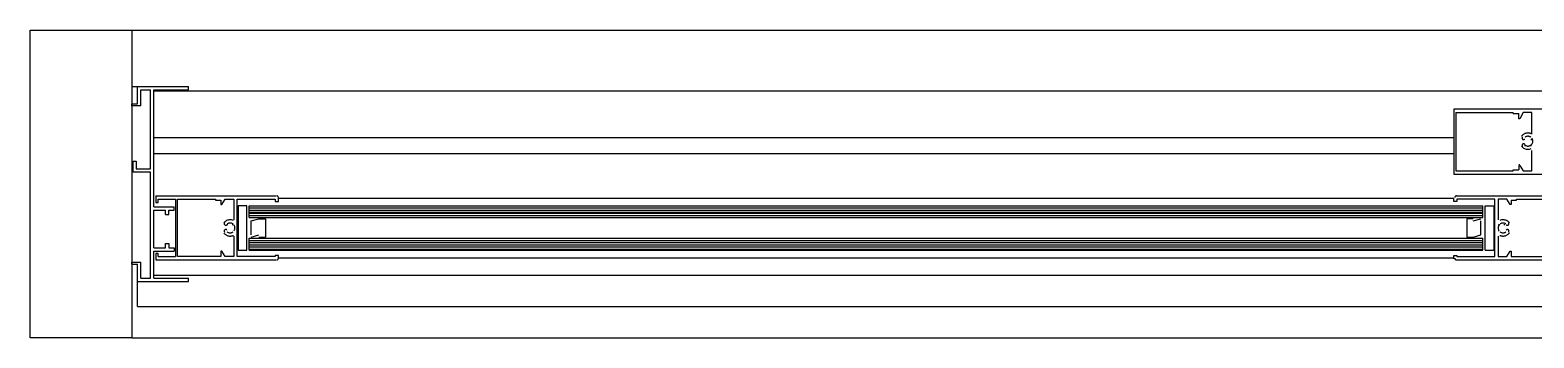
# Model space of a CAD drawing. Header units: millimetres. Extents: x 7649 to 34105, y 3983 to 25377.
# Drawn here: x 16470 to 17204, y 20637 to 20787 of the extents above; entities that cross this region are included whole.
import ezdxf

# ---------------------------------------------------------------- set-up
doc = ezdxf.new("R2010")
doc.units = ezdxf.units.MM

msp = doc.modelspace()

# ---------------------------------------------------------------- linework, layer by layer
at = {"layer": 'GEOMETRY', "color": 7}
for p, q in [((16519.87778, 20786.90139), (17870.84028, 20786.90139)), ((16519.87778, 20759.38472), (16522.52361, 20759.38472)), ((16522.52361, 20750.91806), (16522.52361, 20759.38472)), ((16522.52361, 20759.38472), (16547.39444, 20759.38472)), ((16524.11111, 20749.85972), (16524.11111, 20757.79722)), ((16524.11111, 20757.79722), (16528.87361, 20757.79722)), ((16528.87361, 20719.16806), (16528.87361, 20757.79722)), ((16530.46111, 20757.79722), (16547.39444, 20757.79722)), ((16530.46111, 20700.64722), (16530.46111, 20757.79722)), ((16530.46111, 20757.26806), (17860.25694, 20757.26806)), ((16547.39444, 20757.79722), (16547.39444, 20759.38472)), ((16519.87778, 20749.85972), (16519.87778, 20750.91806)), ((16519.87778, 20750.91806), (16522.52361, 20750.91806)), ((16524.11111, 20749.85972), (16519.87778, 20749.85972)), ((17223.66944, 20748.27222), (17164.93194, 20748.27222)), ((17164.93194, 20748.27222), (17164.93194, 20716.52222)), ((17165.99028, 20746.68472), (17165.99028, 20718.10972)), ((17165.99028, 20746.68472), (17194.03611, 20746.68472)), ((17194.03611, 20746.15556), (17194.03611, 20746.68472)), ((17194.03611, 20746.15556), (17196.68194, 20746.15556)), ((17196.68194, 20743.50972), (17196.68194, 20746.15556)), ((17197.21111, 20743.50972), (17196.68194, 20743.50972)), ((17198.79861, 20746.68472), (17197.21111, 20743.50972)), ((17203.03194, 20746.68472), (17198.79861, 20746.68472)), ((17203.03194, 20736.10139), (17203.03194, 20746.68472)), ((16530.46111, 20734.51389), (17164.93194, 20734.51389)), ((17198.27156, 20735.36234), (17198.07538, 20735.13428)), ((17198.27959, 20734.3765), (17198.26994, 20734.27827)), ((17198.26994, 20734.27827), (17198.27248, 20734.1799)), ((17198.48286, 20735.57341), (17198.27156, 20735.36234)), ((17198.30155, 20734.47337), (17198.27959, 20734.3765)), ((17198.33592, 20734.56769), (17198.30155, 20734.47337)), ((17198.3828, 20734.65823), (17198.33592, 20734.56769)), ((17198.4423, 20734.7438), (17198.3828, 20734.65823)), ((17198.70815, 20735.76695), (17198.48286, 20735.57341)), ((17198.94631, 20735.94242), (17198.70815, 20735.76695)), ((17199.19621, 20736.09927), (17198.94631, 20735.94242)), ((17199.45674, 20736.23697), (17199.19621, 20736.09927)), ((17199.72675, 20736.35497), (17199.45674, 20736.23697)), ((17200.00513, 20736.45274), (17199.72675, 20736.35497)), ((17199.97742, 20734.71725), (17199.76062, 20734.5739)), ((17200.20498, 20734.83454), (17199.97742, 20734.71725)), ((17200.29076, 20736.52972), (17200.00513, 20736.45274)), ((17200.44116, 20734.92577), (17200.20498, 20734.83454)), ((17200.58251, 20736.58538), (17200.29076, 20736.52972)), ((17200.6838, 20734.99093), (17200.44116, 20734.92577)), ((17200.87925, 20736.61917), (17200.58251, 20736.58538)), ((17200.93076, 20735.03002), (17200.6838, 20734.99093)), ((17201.17986, 20736.63056), (17200.87925, 20736.61917)), ((17201.17986, 20735.04306), (17200.93076, 20735.03002)), ((17201.31712, 20736.62818), (17201.17986, 20736.63056)), ((17201.42897, 20735.03002), (17201.17986, 20735.04306)), ((17201.45402, 20736.62108), (17201.31712, 20736.62818)), ((17201.67592, 20734.99093), (17201.42897, 20735.03002)), ((17201.59042, 20736.60926), (17201.45402, 20736.62108)), ((17201.72622, 20736.59277), (17201.59042, 20736.60926)), ((17201.91856, 20734.92577), (17201.67592, 20734.99093)), ((17201.86129, 20736.57162), (17201.72622, 20736.59277)), ((17201.99551, 20736.54584), (17201.86129, 20736.57162)), ((17202.15474, 20734.83454), (17201.91856, 20734.92577)), ((17202.12876, 20736.51545), (17201.99551, 20736.54584)), ((17202.26092, 20736.48048), (17202.12876, 20736.51545)), ((17202.38231, 20734.71725), (17202.15474, 20734.83454)), ((17202.39188, 20736.44096), (17202.26092, 20736.48048)), ((17202.5991, 20734.5739), (17202.38231, 20734.71725)), ((17202.52152, 20736.3969), (17202.39188, 20736.44096)), ((17202.6497, 20736.34834), (17202.52152, 20736.3969)), ((17202.77633, 20736.2953), (17202.6497, 20736.34834)), ((17198.07538, 20730.18933), (17198.37209, 20729.85669)), ((17198.27155, 20730.60316), (17198.26959, 20730.52977)), ((17198.26959, 20730.52977), (17198.27439, 20730.45665)), ((17198.28034, 20730.67634), (17198.27155, 20730.60316)), ((17198.27248, 20734.1799), (17198.28712, 20734.08258)), ((17198.27439, 20730.45665), (17198.28591, 20730.38428)), ((17198.296, 20730.74882), (17198.28034, 20730.67634)), ((17198.28591, 20730.38428), (17198.30409, 20730.31315)), ((17198.28712, 20734.08258), (17198.31374, 20733.98754)), ((17198.31859, 20730.82013), (17198.296, 20730.74882)), ((17198.30409, 20730.31315), (17198.32887, 20730.24373)), ((17198.31374, 20733.98754), (17198.35224, 20733.89597)), ((17198.34816, 20730.88976), (17198.31859, 20730.82013)), ((17198.32887, 20730.24373), (17198.3602, 20730.17652)), ((17198.38421, 20730.95628), (17198.34816, 20730.88976)), ((17198.35224, 20733.89597), (17198.40251, 20733.80909)), ((17198.3602, 20730.17652), (17198.39803, 20730.112)), ((17198.37209, 20729.85669), (17198.69868, 20729.56384)), ((17198.42591, 20731.01837), (17198.38421, 20730.95628)), ((17198.39803, 20730.112), (17198.4423, 20730.05064)), ((17198.40251, 20733.80909), (17198.46444, 20733.72809)), ((17198.47285, 20731.07578), (17198.42591, 20731.01837)), ((17198.46444, 20733.72809), (17198.53794, 20733.6542)), ((17198.52462, 20731.12824), (17198.47285, 20731.07578)), ((17198.58081, 20731.1755), (17198.52462, 20731.12824)), ((17198.53794, 20733.6542), (17198.6204, 20733.59045)), ((17198.641, 20731.21729), (17198.58081, 20731.1755)), ((17198.6204, 20733.59045), (17198.70845, 20733.53905)), ((17198.70479, 20731.25337), (17198.641, 20731.21729)), ((17198.69868, 20729.56384), (17199.05138, 20729.31169)), ((17198.77175, 20731.28347), (17198.70479, 20731.25337)), ((17198.70845, 20733.53905), (17198.80091, 20733.49996)), ((17198.84149, 20731.30733), (17198.77175, 20731.28347)), ((17198.80091, 20733.49996), (17198.89655, 20733.47314)), ((17198.91358, 20731.32469), (17198.84149, 20731.30733)), ((17198.89655, 20733.47314), (17198.99417, 20733.45853)), ((17198.98762, 20731.3353), (17198.91358, 20731.32469)), ((17199.06319, 20731.33889), (17198.98762, 20731.3353)), ((17198.99417, 20733.45853), (17199.09254, 20733.4561)), ((17199.05138, 20729.31169), (17199.4264, 20729.10118)), ((17199.11641, 20731.3371), (17199.06319, 20731.33889)), ((17199.09254, 20733.4561), (17199.19047, 20733.46579)), ((17199.1691, 20731.3318), (17199.11641, 20731.3371)), ((17199.22108, 20731.32303), (17199.1691, 20731.3318)), ((17199.19047, 20733.46579), (17199.28674, 20733.48758)), ((17199.2722, 20731.31088), (17199.22108, 20731.32303)), ((17199.32231, 20731.29541), (17199.2722, 20731.31088)), ((17199.28674, 20733.48758), (17199.38014, 20733.52139)), ((17199.37123, 20731.27668), (17199.32231, 20731.29541)), ((17199.41882, 20731.25477), (17199.37123, 20731.27668)), ((17199.38014, 20733.52139), (17199.46945, 20733.56721)), ((17199.4649, 20731.22974), (17199.41882, 20731.25477)), ((17199.4264, 20729.10118), (17199.81996, 20728.93325)), ((17199.50932, 20731.20166), (17199.4649, 20731.22974)), ((17199.46945, 20733.56721), (17199.55347, 20733.62497)), ((17199.55191, 20731.1706), (17199.50932, 20731.20166)), ((17199.59252, 20731.13662), (17199.55191, 20731.1706)), ((17199.55347, 20733.62497), (17199.63098, 20733.69464)), ((17199.63098, 20731.0998), (17199.59252, 20731.13662)), ((17199.76062, 20730.74971), (17199.97742, 20730.60636)), ((17199.81996, 20728.93325), (17200.22827, 20728.80883)), ((17199.85694, 20730.28056), (17199.85694, 20730.80972)), ((17199.97742, 20730.60636), (17200.20498, 20730.48907)), ((17200.20498, 20730.48907), (17200.44116, 20730.39784)), ((17200.22827, 20728.80883), (17200.64757, 20728.72885)), ((17200.44116, 20730.39784), (17200.6838, 20730.33268)), ((17200.64757, 20728.72885), (17201.07406, 20728.69425)), ((17200.6838, 20730.33268), (17200.93076, 20730.29359)), ((17200.93076, 20730.29359), (17201.17986, 20730.28056)), ((17201.07406, 20728.69425), (17201.50396, 20728.70596)), ((17201.17986, 20730.28056), (17201.42897, 20730.29359)), ((17201.42897, 20730.29359), (17201.67592, 20730.33268)), ((17201.50396, 20728.70596), (17201.93349, 20728.76492)), ((17201.67592, 20730.33268), (17201.91856, 20730.39784)), ((17201.91856, 20730.39784), (17202.15474, 20730.48907)), ((17201.93349, 20728.76492), (17202.35887, 20728.87206)), ((17202.15474, 20730.48907), (17202.38231, 20730.60636)), ((17202.35887, 20728.87206), (17202.77633, 20729.02831)), ((17202.38231, 20730.60636), (17202.5991, 20730.74971)), ((17202.50278, 20733.45556), (17203.03194, 20733.45556)), ((17202.50278, 20730.28056), (17202.50278, 20730.80972)), ((17202.50278, 20730.80972), (17203.03194, 20730.80972)), ((17203.03194, 20718.10972), (17203.03194, 20728.16389)), ((17203.23531, 20733.86425), (17203.09196, 20734.08105)), ((17203.09196, 20731.24256), (17203.23531, 20731.45936)), ((17203.3526, 20733.63669), (17203.23531, 20733.86425)), ((17203.23531, 20731.45936), (17203.3526, 20731.68692)), ((17203.44382, 20733.40051), (17203.3526, 20733.63669)), ((17203.3526, 20731.68692), (17203.44382, 20731.92311)), ((17203.50898, 20733.15786), (17203.44382, 20733.40051)), ((17203.44382, 20731.92311), (17203.50898, 20732.16575)), ((17203.54808, 20732.91091), (17203.50898, 20733.15786)), ((17203.50898, 20732.16575), (17203.54808, 20732.4127)), ((17203.56111, 20732.66181), (17203.54808, 20732.91091)), ((17203.54808, 20732.4127), (17203.56111, 20732.66181)), ((16520.40694, 20717.58056), (16520.40694, 20722.87222)), ((16520.40694, 20722.87222), (16521.99444, 20722.87222)), ((16521.99444, 20722.87222), (16521.99444, 20719.16806)), ((16530.46111, 20726.57639), (17164.93194, 20726.57639)), ((17196.68194, 20721.28472), (17197.21111, 20721.28472)), ((17196.68194, 20720.75556), (17196.68194, 20718.63889)), ((17197.21111, 20720.75556), (17198.79861, 20718.10972)), ((16528.87361, 20717.58056), (16520.40694, 20717.58056)), ((16521.99444, 20719.16806), (16528.87361, 20719.16806)), ((16528.87361, 20665.72222), (16528.87361, 20717.58056)), ((17164.93194, 20716.52222), (17223.66944, 20716.52222)), ((17165.99028, 20718.10972), (17194.03611, 20718.10972)), ((17194.03611, 20718.10972), (17194.03611, 20718.63889)), ((17194.03611, 20718.63889), (17196.68194, 20718.63889)), ((17198.79861, 20718.10972), (17203.03194, 20718.10972)), ((16531.51944, 20705.93889), (16531.51944, 20702.76389)), ((16531.51944, 20705.93889), (16590.25694, 20705.93889)), ((16590.62924, 20705.93164), (16590.52153, 20705.93889)), ((16590.73254, 20705.91054), (16590.62924, 20705.93164)), ((16590.83049, 20705.87651), (16590.73254, 20705.91054)), ((16590.92215, 20705.83052), (16590.83049, 20705.87651)), ((16591.00657, 20705.7735), (16590.92215, 20705.83052)), ((16591.08279, 20705.70641), (16591.00657, 20705.7735)), ((16591.14989, 20705.63018), (16591.08279, 20705.70641)), ((16591.20691, 20705.54576), (16591.14989, 20705.63018)), ((16591.2529, 20705.4541), (16591.20691, 20705.54576)), ((16591.28692, 20705.35615), (16591.2529, 20705.4541)), ((16591.30803, 20705.25285), (16591.28692, 20705.35615)), ((16591.31528, 20705.14514), (16591.30803, 20705.25285)), ((16591.31528, 20703.29306), (16591.31528, 20704.88056)), ((16591.31528, 20704.88056), (17164.93194, 20704.88056)), ((17164.93194, 20703.29306), (17164.93194, 20704.88056)), ((17165.46836, 20705.25285), (17165.46111, 20705.14514)), ((17165.48946, 20705.35615), (17165.46836, 20705.25285)), ((17165.52349, 20705.4541), (17165.48946, 20705.35615)), ((17165.56948, 20705.54576), (17165.52349, 20705.4541)), ((17165.6265, 20705.63018), (17165.56948, 20705.54576)), ((17165.69359, 20705.70641), (17165.6265, 20705.63018)), ((17165.76982, 20705.7735), (17165.69359, 20705.70641)), ((17165.85424, 20705.83052), (17165.76982, 20705.7735)), ((17165.9459, 20705.87651), (17165.85424, 20705.83052)), ((17166.04385, 20705.91054), (17165.9459, 20705.87651)), ((17165.99028, 20705.93889), (17224.72778, 20705.93889)), ((17166.14715, 20705.93164), (17166.04385, 20705.91054)), ((17166.25486, 20705.93889), (17166.14715, 20705.93164)), ((16530.46111, 20700.64722), (16540.51528, 20700.64722)), ((16530.46111, 20680.53889), (16530.46111, 20699.05972)), ((16530.46111, 20699.05972), (16536.28194, 20699.05972)), ((16531.51944, 20702.76389), (16532.57778, 20702.76389)), ((16532.57778, 20702.76389), (16532.57778, 20704.35139)), ((16532.57778, 20704.35139), (16541.04444, 20704.35139)), ((16536.28194, 20696.94306), (16536.28194, 20699.05972)), ((16537.86944, 20696.94306), (16537.86944, 20699.05972)), ((16537.86944, 20699.05972), (16540.51528, 20699.05972)), ((16540.51528, 20699.05972), (16540.51528, 20700.64722)), ((16541.04444, 20704.35139), (16541.04444, 20676.30556)), ((16542.10278, 20704.35139), (16560.62361, 20704.35139)), ((16542.10278, 20676.30556), (16542.10278, 20704.35139)), ((16560.62361, 20704.35139), (16560.62361, 20703.82222)), ((16560.62361, 20703.82222), (16563.26944, 20703.82222)), ((16563.26944, 20703.82222), (16563.26944, 20701.70556)), ((16563.26944, 20701.70556), (16563.79861, 20701.70556)), ((16563.79861, 20701.70556), (16565.38611, 20704.35139)), ((16565.38611, 20704.35139), (16569.61944, 20704.35139)), ((16569.61944, 20704.35139), (16569.61944, 20694.29722)), ((16571.20694, 20676.30556), (16571.20694, 20704.35139)), ((16571.20694, 20704.35139), (16589.72778, 20704.35139)), ((16575.96944, 20701.17639), (16571.73611, 20701.17639)), ((16571.73611, 20701.17639), (16571.73611, 20679.48056)), ((16575.96944, 20679.48056), (16575.96944, 20701.17639)), ((16577.02778, 20695.35556), (16577.02778, 20701.17639)), ((16577.02778, 20701.17639), (17179.21944, 20701.17639)), ((16577.02778, 20700.11806), (17179.21944, 20700.11806)), ((16577.02778, 20699.05972), (17179.21944, 20699.05972)), ((16577.02778, 20698.00139), (17179.21944, 20698.00139)), ((16589.72778, 20704.35139), (16589.72778, 20703.29306)), ((16589.72778, 20703.29306), (16591.31528, 20703.29306)), ((17166.51944, 20703.29306), (17164.93194, 20703.29306)), ((17185.04028, 20704.35139), (17166.51944, 20704.35139)), ((17166.51944, 20704.35139), (17166.51944, 20703.29306)), ((17179.21944, 20695.35556), (17179.21944, 20701.17639)), ((17180.27778, 20679.48056), (17180.27778, 20701.17639)), ((17180.27778, 20701.17639), (17184.51111, 20701.17639)), ((17184.51111, 20701.17639), (17184.51111, 20679.48056)), ((17185.04028, 20676.30556), (17185.04028, 20704.35139)), ((17190.86111, 20704.35139), (17186.62778, 20704.35139)), ((17186.62778, 20704.35139), (17186.62778, 20694.29722)), ((17192.44861, 20701.70556), (17190.86111, 20704.35139)), ((17192.97778, 20701.70556), (17192.44861, 20701.70556)), ((17192.97778, 20703.82222), (17192.97778, 20701.70556)), ((17192.97778, 20703.82222), (17195.62361, 20703.82222)), ((17195.62361, 20704.35139), (17223.66944, 20704.35139)), ((17195.62361, 20703.82222), (17195.62361, 20704.35139)), ((16536.28194, 20696.94306), (16537.86944, 20696.94306)), ((16564.95959, 20693.13358), (16564.66288, 20692.80095)), ((16564.86189, 20692.53363), (16564.85709, 20692.46051)), ((16564.85709, 20692.46051), (16564.85905, 20692.38711)), ((16564.85905, 20692.38711), (16564.86784, 20692.31394)), ((16564.87341, 20692.606), (16564.86189, 20692.53363)), ((16564.86784, 20692.31394), (16564.8835, 20692.24145)), ((16564.89159, 20692.67713), (16564.87341, 20692.606)), ((16564.8835, 20692.24145), (16564.90609, 20692.17015)), ((16564.91637, 20692.74655), (16564.89159, 20692.67713)), ((16564.90609, 20692.17015), (16564.93566, 20692.10051)), ((16564.9477, 20692.81376), (16564.91637, 20692.74655)), ((16564.93566, 20692.10051), (16564.97171, 20692.034)), ((16564.98553, 20692.87828), (16564.9477, 20692.81376)), ((16565.28618, 20693.42644), (16564.95959, 20693.13358)), ((16564.97171, 20692.034), (16565.01341, 20691.97191)), ((16565.0298, 20692.93963), (16564.98553, 20692.87828)), ((16565.01341, 20691.97191), (16565.06035, 20691.9145)), ((16565.06035, 20691.9145), (16565.11212, 20691.86204)), ((16565.11212, 20691.86204), (16565.16831, 20691.81478)), ((16565.16831, 20691.81478), (16565.2285, 20691.77298)), ((16565.2285, 20691.77298), (16565.29229, 20691.73691)), ((16565.63888, 20693.67859), (16565.28618, 20693.42644)), ((16565.29229, 20691.73691), (16565.35925, 20691.70681)), ((16565.35925, 20691.70681), (16565.42899, 20691.68295)), ((16565.42899, 20691.68295), (16565.50108, 20691.66559)), ((16565.50108, 20691.66559), (16565.57512, 20691.65498)), ((16565.57512, 20691.65498), (16565.65069, 20691.65139)), ((16566.0139, 20693.8891), (16565.63888, 20693.67859)), ((16565.65069, 20691.65139), (16565.70391, 20691.65317)), ((16565.70391, 20691.65317), (16565.7566, 20691.65848)), ((16565.7566, 20691.65848), (16565.80858, 20691.66725)), ((16565.80858, 20691.66725), (16565.8597, 20691.6794)), ((16565.8597, 20691.6794), (16565.90981, 20691.69487)), ((16565.90981, 20691.69487), (16565.95873, 20691.7136)), ((16565.95873, 20691.7136), (16566.00632, 20691.73551)), ((16566.00632, 20691.73551), (16566.0524, 20691.76054)), ((16566.40746, 20694.05703), (16566.0139, 20693.8891)), ((16566.0524, 20691.76054), (16566.09682, 20691.78862)), ((16566.09682, 20691.78862), (16566.13941, 20691.81968)), ((16566.13941, 20691.81968), (16566.18002, 20691.85365)), ((16566.18002, 20691.85365), (16566.21848, 20691.89048)), ((16566.56492, 20692.38392), (16566.34812, 20692.24057)), ((16566.81577, 20694.18145), (16566.40746, 20694.05703)), ((16566.44444, 20691.65139), (16566.44444, 20692.18056)), ((16566.79248, 20692.50121), (16566.56492, 20692.38392)), ((16567.02866, 20692.59243), (16566.79248, 20692.50121)), ((16567.23507, 20694.26143), (16566.81577, 20694.18145)), ((16567.2713, 20692.65759), (16567.02866, 20692.59243)), ((16567.66156, 20694.29603), (16567.23507, 20694.26143)), ((16567.51826, 20692.69669), (16567.2713, 20692.65759)), ((16567.76736, 20692.70972), (16567.51826, 20692.69669)), ((16568.09146, 20694.28432), (16567.66156, 20694.29603)), ((16568.01647, 20692.69669), (16567.76736, 20692.70972)), ((16568.26342, 20692.65759), (16568.01647, 20692.69669)), ((16568.52099, 20694.22536), (16568.09146, 20694.28432)), ((16568.50606, 20692.59243), (16568.26342, 20692.65759)), ((16568.74224, 20692.50121), (16568.50606, 20692.59243)), ((16568.94637, 20694.11822), (16568.52099, 20694.22536)), ((16568.96981, 20692.38392), (16568.74224, 20692.50121)), ((16569.36383, 20693.96196), (16568.94637, 20694.11822)), ((16569.1866, 20692.24057), (16568.96981, 20692.38392)), ((16569.09028, 20691.65139), (16569.09028, 20692.18056)), ((16569.82281, 20691.53092), (16569.67946, 20691.74771)), ((16569.9401, 20691.30335), (16569.82281, 20691.53092)), ((16570.03132, 20691.06717), (16569.9401, 20691.30335)), ((16570.09648, 20690.82453), (16570.03132, 20691.06717)), ((16570.13558, 20690.57758), (16570.09648, 20690.82453)), ((16570.14861, 20690.32847), (16570.13558, 20690.57758)), ((16570.13558, 20690.07937), (16570.14861, 20690.32847)), ((16577.02778, 20697.47222), (17179.21944, 20697.47222)), ((16577.02778, 20696.41389), (17179.21944, 20696.41389)), ((16577.02778, 20695.35556), (17179.21944, 20695.35556)), ((16578.08611, 20693.76806), (16581.79028, 20694.82639)), ((16578.08611, 20686.88889), (16578.08611, 20693.76806)), ((16581.79028, 20694.82639), (16584.96528, 20694.82639)), ((16584.96528, 20694.82639), (16584.96528, 20685.83056)), ((17174.45694, 20694.82639), (17171.28194, 20694.82639)), ((17171.28194, 20694.82639), (17171.28194, 20685.83056)), ((17174.45694, 20693.76806), (17178.16111, 20694.82639)), ((17178.16111, 20686.88889), (17178.16111, 20693.76806)), ((17187.15694, 20691.65139), (17186.62778, 20691.65139)), ((17186.64081, 20690.57758), (17186.62778, 20690.32847)), ((17186.62778, 20690.32847), (17186.64081, 20690.07937)), ((17186.67991, 20690.82453), (17186.64081, 20690.57758)), ((17186.74507, 20691.06717), (17186.67991, 20690.82453)), ((17186.83629, 20691.30335), (17186.74507, 20691.06717)), ((17186.95358, 20691.53092), (17186.83629, 20691.30335)), ((17187.09693, 20691.74771), (17186.95358, 20691.53092)), ((17187.15694, 20692.18056), (17187.15694, 20691.65139)), ((17187.83001, 20694.11822), (17187.41256, 20693.96196)), ((17187.80658, 20692.38392), (17187.58979, 20692.24057)), ((17188.03415, 20692.50121), (17187.80658, 20692.38392)), ((17188.2554, 20694.22536), (17187.83001, 20694.11822)), ((17188.27033, 20692.59243), (17188.03415, 20692.50121)), ((17188.68493, 20694.28432), (17188.2554, 20694.22536)), ((17188.51297, 20692.65759), (17188.27033, 20692.59243)), ((17188.75992, 20692.69669), (17188.51297, 20692.65759)), ((17189.11483, 20694.29603), (17188.68493, 20694.28432)), ((17189.00903, 20692.70972), (17188.75992, 20692.69669)), ((17189.25813, 20692.69669), (17189.00903, 20692.70972)), ((17189.54132, 20694.26143), (17189.11483, 20694.29603)), ((17189.50508, 20692.65759), (17189.25813, 20692.69669)), ((17189.74773, 20692.59243), (17189.50508, 20692.65759)), ((17189.96062, 20694.18145), (17189.54132, 20694.26143)), ((17189.98391, 20692.50121), (17189.74773, 20692.59243)), ((17189.80278, 20691.65139), (17189.80278, 20692.18056)), ((17190.36893, 20694.05703), (17189.96062, 20694.18145)), ((17190.21147, 20692.38392), (17189.98391, 20692.50121)), ((17190.42827, 20692.24057), (17190.21147, 20692.38392)), ((17190.76249, 20693.8891), (17190.36893, 20694.05703)), ((17190.5579, 20691.89048), (17190.59637, 20691.85365)), ((17190.59637, 20691.85365), (17190.63698, 20691.81968)), ((17190.63698, 20691.81968), (17190.67957, 20691.78862)), ((17190.67957, 20691.78862), (17190.72399, 20691.76054)), ((17190.72399, 20691.76054), (17190.77007, 20691.73551)), ((17191.13751, 20693.67859), (17190.76249, 20693.8891)), ((17190.77007, 20691.73551), (17190.81766, 20691.7136)), ((17190.81766, 20691.7136), (17190.86658, 20691.69487)), ((17190.86658, 20691.69487), (17190.91669, 20691.6794)), ((17190.91669, 20691.6794), (17190.96781, 20691.66725)), ((17190.96781, 20691.66725), (17191.01979, 20691.65848)), ((17191.01979, 20691.65848), (17191.07248, 20691.65317)), ((17191.07248, 20691.65317), (17191.12569, 20691.65139)), ((17191.12569, 20691.65139), (17191.20127, 20691.65498)), ((17191.49021, 20693.42644), (17191.13751, 20693.67859)), ((17191.20127, 20691.65498), (17191.27531, 20691.66559)), ((17191.27531, 20691.66559), (17191.3474, 20691.68295)), ((17191.3474, 20691.68295), (17191.41714, 20691.70681)), ((17191.41714, 20691.70681), (17191.4841, 20691.73691)), ((17191.4841, 20691.73691), (17191.54789, 20691.77298)), ((17191.8168, 20693.13358), (17191.49021, 20693.42644)), ((17191.54789, 20691.77298), (17191.60808, 20691.81478)), ((17191.60808, 20691.81478), (17191.66427, 20691.86204)), ((17191.66427, 20691.86204), (17191.71604, 20691.9145)), ((17191.71604, 20691.9145), (17191.76298, 20691.97191)), ((17191.79086, 20692.87828), (17191.74659, 20692.93963)), ((17191.76298, 20691.97191), (17191.80468, 20692.034)), ((17191.82869, 20692.81376), (17191.79086, 20692.87828)), ((17191.80468, 20692.034), (17191.84073, 20692.10051)), ((17192.11351, 20692.80095), (17191.8168, 20693.13358)), ((17191.86002, 20692.74655), (17191.82869, 20692.81376)), ((17191.84073, 20692.10051), (17191.8703, 20692.17015)), ((17191.8848, 20692.67713), (17191.86002, 20692.74655)), ((17191.8703, 20692.17015), (17191.89289, 20692.24145)), ((17191.90298, 20692.606), (17191.8848, 20692.67713)), ((17191.89289, 20692.24145), (17191.90855, 20692.31394)), ((17191.9145, 20692.53363), (17191.90298, 20692.606)), ((17191.90855, 20692.31394), (17191.91734, 20692.38711)), ((17191.9193, 20692.46051), (17191.9145, 20692.53363)), ((17191.91734, 20692.38711), (17191.9193, 20692.46051)), ((16564.66288, 20687.85599), (16564.85906, 20687.62794)), ((16564.85998, 20688.81038), (16564.85744, 20688.71201)), ((16564.85744, 20688.71201), (16564.86709, 20688.61378)), ((16564.85906, 20687.62794), (16565.07036, 20687.41687)), ((16564.87462, 20688.90769), (16564.85998, 20688.81038)), ((16564.86709, 20688.61378), (16564.88905, 20688.5169)), ((16564.90124, 20689.00274), (16564.87462, 20688.90769)), ((16564.88905, 20688.5169), (16564.92342, 20688.42259)), ((16564.93974, 20689.09431), (16564.90124, 20689.00274)), ((16564.92342, 20688.42259), (16564.9703, 20688.33205)), ((16564.99001, 20689.18119), (16564.93974, 20689.09431)), ((16564.9703, 20688.33205), (16565.0298, 20688.24648)), ((16565.05194, 20689.26218), (16564.99001, 20689.18119)), ((16565.12544, 20689.33608), (16565.05194, 20689.26218)), ((16565.07036, 20687.41687), (16565.29565, 20687.22333)), ((16565.2079, 20689.39983), (16565.12544, 20689.33608)), ((16565.29595, 20689.45123), (16565.2079, 20689.39983)), ((16565.29565, 20687.22333), (16565.53381, 20687.04786)), ((16565.38841, 20689.49031), (16565.29595, 20689.45123)), ((16565.48405, 20689.51714), (16565.38841, 20689.49031)), ((16565.58167, 20689.53175), (16565.48405, 20689.51714)), ((16565.53381, 20687.04786), (16565.78371, 20686.89101)), ((16565.68004, 20689.53418), (16565.58167, 20689.53175)), ((16565.77797, 20689.52448), (16565.68004, 20689.53418)), ((16565.87424, 20689.5027), (16565.77797, 20689.52448)), ((16565.78371, 20686.89101), (16566.04424, 20686.75331)), ((16565.96764, 20689.46888), (16565.87424, 20689.5027)), ((16566.05695, 20689.42307), (16565.96764, 20689.46888)), ((16566.04424, 20686.75331), (16566.31425, 20686.6353)), ((16566.14097, 20689.3653), (16566.05695, 20689.42307)), ((16566.21848, 20689.29563), (16566.14097, 20689.3653)), ((16566.31425, 20686.6353), (16566.59263, 20686.53754)), ((16566.34812, 20688.41638), (16566.56492, 20688.27302)), ((16566.56492, 20688.27302), (16566.79248, 20688.15574)), ((16566.59263, 20686.53754), (16566.87826, 20686.46056)), ((16566.79248, 20688.15574), (16567.02866, 20688.06451)), ((16566.87826, 20686.46056), (16567.17001, 20686.4049)), ((16567.02866, 20688.06451), (16567.2713, 20687.99935)), ((16567.17001, 20686.4049), (16567.46675, 20686.37111)), ((16567.2713, 20687.99935), (16567.51826, 20687.96025)), ((16567.46675, 20686.37111), (16567.76736, 20686.35972)), ((16567.51826, 20687.96025), (16567.76736, 20687.94722)), ((16567.76736, 20687.94722), (16568.01647, 20687.96025)), ((16567.76736, 20686.35972), (16567.90462, 20686.3621)), ((16567.90462, 20686.3621), (16568.04152, 20686.3692)), ((16568.01647, 20687.96025), (16568.26342, 20687.99935)), ((16568.04152, 20686.3692), (16568.17792, 20686.38101)), ((16568.17792, 20686.38101), (16568.31372, 20686.39751)), ((16568.26342, 20687.99935), (16568.50606, 20688.06451)), ((16568.31372, 20686.39751), (16568.44879, 20686.41866)), ((16568.44879, 20686.41866), (16568.58301, 20686.44444)), ((16568.50606, 20688.06451), (16568.74224, 20688.15574)), ((16568.58301, 20686.44444), (16568.71626, 20686.47483)), ((16568.71626, 20686.47483), (16568.84842, 20686.5098)), ((16568.74224, 20688.15574), (16568.96981, 20688.27302)), ((16568.84842, 20686.5098), (16568.97938, 20686.54932)), ((16568.96981, 20688.27302), (16569.1866, 20688.41638)), ((16568.97938, 20686.54932), (16569.10902, 20686.59338)), ((16569.10902, 20686.59338), (16569.2372, 20686.64194)), ((16569.2372, 20686.64194), (16569.36383, 20686.69498)), ((16569.61944, 20686.35972), (16569.61944, 20676.30556)), ((16569.67946, 20688.90923), (16569.82281, 20689.12603)), ((16569.82281, 20689.12603), (16569.9401, 20689.35359)), ((16569.9401, 20689.35359), (16570.03132, 20689.58977)), ((16570.03132, 20689.58977), (16570.09648, 20689.83242)), ((16570.09648, 20689.83242), (16570.13558, 20690.07937)), ((16577.02778, 20679.48056), (16577.02778, 20685.30139)), ((16577.02778, 20685.30139), (17179.21944, 20685.30139)), ((16577.02778, 20684.24306), (17179.21944, 20684.24306)), ((16577.02778, 20683.18472), (17179.21944, 20683.18472)), ((16578.08611, 20685.83056), (16581.79028, 20686.88889)), ((16581.79028, 20685.83056), (16584.96528, 20685.83056)), ((17171.28194, 20685.83056), (17174.45694, 20685.83056)), ((17174.45694, 20685.83056), (17178.16111, 20686.88889)), ((17179.21944, 20679.48056), (17179.21944, 20685.30139)), ((17186.62778, 20689.00556), (17187.15694, 20689.00556)), ((17186.62778, 20686.35972), (17186.62778, 20676.30556)), ((17186.64081, 20690.07937), (17186.67991, 20689.83242)), ((17186.67991, 20689.83242), (17186.74507, 20689.58977)), ((17186.74507, 20689.58977), (17186.83629, 20689.35359)), ((17186.83629, 20689.35359), (17186.95358, 20689.12603)), ((17186.95358, 20689.12603), (17187.09693, 20688.90923)), ((17187.41256, 20686.69498), (17187.53919, 20686.64194)), ((17187.53919, 20686.64194), (17187.66737, 20686.59338)), ((17187.58979, 20688.41638), (17187.80658, 20688.27302)), ((17187.66737, 20686.59338), (17187.79701, 20686.54932)), ((17187.79701, 20686.54932), (17187.92796, 20686.5098)), ((17187.80658, 20688.27302), (17188.03415, 20688.15574)), ((17187.92796, 20686.5098), (17188.06013, 20686.47483)), ((17188.03415, 20688.15574), (17188.27033, 20688.06451)), ((17188.06013, 20686.47483), (17188.19338, 20686.44444)), ((17188.19338, 20686.44444), (17188.3276, 20686.41866)), ((17188.27033, 20688.06451), (17188.51297, 20687.99935)), ((17188.3276, 20686.41866), (17188.46267, 20686.39751)), ((17188.46267, 20686.39751), (17188.59847, 20686.38101)), ((17188.51297, 20687.99935), (17188.75992, 20687.96025)), ((17188.59847, 20686.38101), (17188.73487, 20686.3692)), ((17188.73487, 20686.3692), (17188.87177, 20686.3621)), ((17188.75992, 20687.96025), (17189.00903, 20687.94722)), ((17188.87177, 20686.3621), (17189.00903, 20686.35972)), ((17189.00903, 20687.94722), (17189.25813, 20687.96025)), ((17189.00903, 20686.35972), (17189.30964, 20686.37111)), ((17189.25813, 20687.96025), (17189.50508, 20687.99935)), ((17189.30964, 20686.37111), (17189.60638, 20686.4049)), ((17189.50508, 20687.99935), (17189.74773, 20688.06451)), ((17189.60638, 20686.4049), (17189.89813, 20686.46056)), ((17189.74773, 20688.06451), (17189.98391, 20688.15574)), ((17189.89813, 20686.46056), (17190.18376, 20686.53754)), ((17189.98391, 20688.15574), (17190.21147, 20688.27302)), ((17190.18376, 20686.53754), (17190.46214, 20686.6353)), ((17190.21147, 20688.27302), (17190.42827, 20688.41638)), ((17190.46214, 20686.6353), (17190.73215, 20686.75331)), ((17190.63542, 20689.3653), (17190.5579, 20689.29563)), ((17190.71944, 20689.42307), (17190.63542, 20689.3653)), ((17190.80875, 20689.46888), (17190.71944, 20689.42307)), ((17190.73215, 20686.75331), (17190.99268, 20686.89101)), ((17190.90215, 20689.5027), (17190.80875, 20689.46888)), ((17190.99842, 20689.52448), (17190.90215, 20689.5027)), ((17190.99268, 20686.89101), (17191.24258, 20687.04786)), ((17191.09635, 20689.53418), (17190.99842, 20689.52448)), ((17191.19472, 20689.53175), (17191.09635, 20689.53418)), ((17191.29234, 20689.51714), (17191.19472, 20689.53175)), ((17191.24258, 20687.04786), (17191.48074, 20687.22333)), ((17191.38798, 20689.49031), (17191.29234, 20689.51714)), ((17191.48043, 20689.45123), (17191.38798, 20689.49031)), ((17191.56849, 20689.39983), (17191.48043, 20689.45123)), ((17191.48074, 20687.22333), (17191.70603, 20687.41687)), ((17191.65095, 20689.33608), (17191.56849, 20689.39983)), ((17191.72444, 20689.26218), (17191.65095, 20689.33608)), ((17191.70603, 20687.41687), (17191.91733, 20687.62794)), ((17191.78638, 20689.18119), (17191.72444, 20689.26218)), ((17191.74659, 20688.24648), (17191.80609, 20688.33205)), ((17191.83665, 20689.09431), (17191.78638, 20689.18119)), ((17191.80609, 20688.33205), (17191.85297, 20688.42259)), ((17191.87515, 20689.00274), (17191.83665, 20689.09431)), ((17191.85297, 20688.42259), (17191.88734, 20688.5169)), ((17191.90177, 20688.90769), (17191.87515, 20689.00274)), ((17191.88734, 20688.5169), (17191.9093, 20688.61378)), ((17191.91641, 20688.81038), (17191.90177, 20688.90769)), ((17191.9093, 20688.61378), (17191.91895, 20688.71201)), ((17191.91895, 20688.71201), (17191.91641, 20688.81038)), ((17191.91733, 20687.62794), (17192.11351, 20687.85599)), ((16530.46111, 20680.53889), (16536.28194, 20680.53889)), ((16530.46111, 20665.72222), (16530.46111, 20678.95139)), ((16530.46111, 20678.95139), (16540.51528, 20678.95139)), ((16532.57778, 20677.89306), (16531.51944, 20677.89306)), ((16531.51944, 20677.89306), (16531.51944, 20674.71806)), ((16532.57778, 20676.30556), (16532.57778, 20677.89306)), ((16532.57778, 20676.30556), (16541.04444, 20676.30556)), ((16536.28194, 20680.53889), (16536.28194, 20682.65556)), ((16536.28194, 20682.65556), (16537.86944, 20682.65556)), ((16537.86944, 20682.65556), (16537.86944, 20680.53889)), ((16537.86944, 20680.53889), (16540.51528, 20680.53889)), ((16540.51528, 20680.53889), (16540.51528, 20678.95139)), ((16560.62361, 20676.30556), (16542.10278, 20676.30556)), ((16563.26944, 20676.30556), (16560.62361, 20676.30556)), ((16563.79861, 20678.95139), (16563.26944, 20678.95139)), ((16563.26944, 20678.95139), (16563.26944, 20676.30556)), ((16565.38611, 20676.30556), (16563.79861, 20678.95139)), ((16569.61944, 20676.30556), (16565.38611, 20676.30556)), ((16589.72778, 20676.30556), (16571.20694, 20676.30556)), ((16571.73611, 20679.48056), (16575.96944, 20679.48056)), ((16577.02778, 20682.12639), (17179.21944, 20682.12639)), ((16577.02778, 20681.06806), (17179.21944, 20681.06806)), ((16577.02778, 20680.00972), (17179.21944, 20680.00972)), ((16577.02778, 20679.48056), (17179.21944, 20679.48056)), ((16591.31528, 20676.83472), (16589.72778, 20676.83472)), ((16589.72778, 20676.83472), (16589.72778, 20676.30556)), ((16591.30803, 20675.4041), (16591.31528, 20675.51181)), ((16591.31528, 20675.24722), (16591.31528, 20676.83472)), ((16591.31528, 20675.77639), (17164.93194, 20675.77639)), ((17164.93194, 20675.24722), (17164.93194, 20676.83472)), ((17164.93194, 20676.83472), (17166.51944, 20676.83472)), ((17165.46111, 20675.51181), (17165.46836, 20675.4041)), ((17166.51944, 20676.83472), (17166.51944, 20676.30556)), ((17166.51944, 20676.30556), (17185.04028, 20676.30556)), ((17180.27778, 20679.48056), (17184.51111, 20679.48056)), ((17186.62778, 20676.30556), (17190.86111, 20676.30556)), ((17190.86111, 20676.30556), (17192.44861, 20678.95139)), ((17192.44861, 20678.95139), (17192.97778, 20678.95139)), ((17192.97778, 20678.95139), (17192.97778, 20676.30556)), ((17192.97778, 20676.30556), (17195.62361, 20676.30556)), ((17195.62361, 20676.30556), (17223.66944, 20676.30556)), ((16519.87778, 20672.60139), (16519.87778, 20673.65972)), ((16519.87778, 20673.65972), (16524.11111, 20673.65972)), ((16519.87778, 20672.60139), (16522.52361, 20672.60139)), ((16522.52361, 20664.13472), (16522.52361, 20672.60139)), ((16524.11111, 20665.72222), (16524.11111, 20673.65972)), ((16531.51944, 20674.71806), (16590.25694, 20674.71806)), ((16590.52153, 20674.71806), (16590.62924, 20674.7253)), ((16590.62924, 20674.7253), (16590.73254, 20674.74641)), ((16590.73254, 20674.74641), (16590.83049, 20674.78043)), ((16590.83049, 20674.78043), (16590.92215, 20674.82643)), ((16590.92215, 20674.82643), (16591.00657, 20674.88344)), ((16591.00657, 20674.88344), (16591.08279, 20674.95054)), ((16591.08279, 20674.95054), (16591.14989, 20675.02677)), ((16591.14989, 20675.02677), (16591.20691, 20675.11118)), ((16591.20691, 20675.11118), (16591.2529, 20675.20284)), ((16591.2529, 20675.20284), (16591.28692, 20675.30079)), ((16591.28692, 20675.30079), (16591.30803, 20675.4041)), ((17165.46836, 20675.4041), (17165.48946, 20675.30079)), ((17165.48946, 20675.30079), (17165.52349, 20675.20284)), ((17165.52349, 20675.20284), (17165.56948, 20675.11118)), ((17165.56948, 20675.11118), (17165.6265, 20675.02677)), ((17165.6265, 20675.02677), (17165.69359, 20674.95054)), ((17165.69359, 20674.95054), (17165.76982, 20674.88344)), ((17165.76982, 20674.88344), (17165.85424, 20674.82643)), ((17165.85424, 20674.82643), (17165.9459, 20674.78043)), ((17165.9459, 20674.78043), (17166.04385, 20674.74641)), ((17165.99028, 20674.71806), (17224.72778, 20674.71806)), ((17166.04385, 20674.74641), (17166.14715, 20674.7253)), ((17166.14715, 20674.7253), (17166.25486, 20674.71806)), ((16522.52361, 20664.13472), (16547.39444, 20664.13472)), ((16522.52361, 20651.96389), (16522.52361, 20664.13472)), ((16524.11111, 20665.72222), (16528.87361, 20665.72222)), ((16530.46111, 20667.30972), (17860.25694, 20667.30972)), ((16530.46111, 20665.72222), (16547.39444, 20665.72222)), ((16547.39444, 20664.13472), (16547.39444, 20665.72222)), ((16522.52361, 20651.96389), (17868.19444, 20651.96389)), ((16519.87778, 20636.61806), (17870.84028, 20636.61806))]:
    msp.add_line(p, q, dxfattribs=at)
at = {"layer": 'RECTANGLES', "color": 7}
for p, q in [((16470.13611, 20786.90139), (16519.87778, 20786.90139)), ((16470.13611, 20636.61806), (16470.13611, 20786.90139)), ((16519.87778, 20786.90139), (16519.87778, 20636.61806)), ((16519.87778, 20636.61806), (16470.13611, 20636.61806))]:
    msp.add_line(p, q, dxfattribs=at)

doc.saveas('drawing.dxf')
